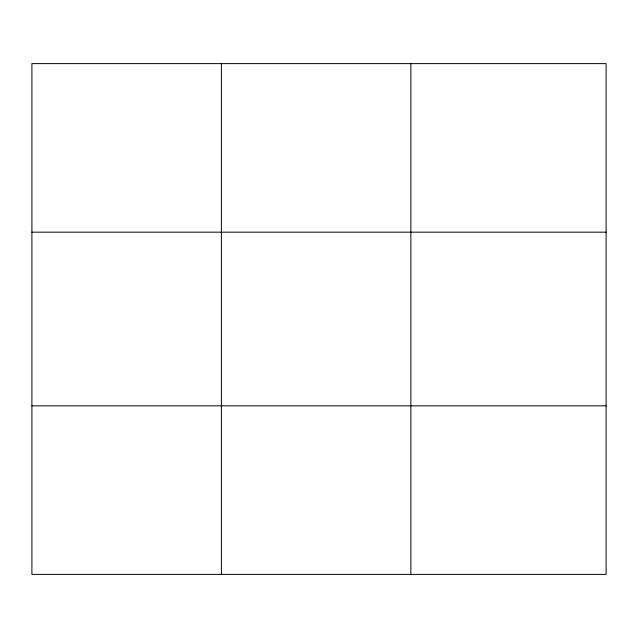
<?xml version="1.0" encoding="UTF-8"?>
<svg xmlns="http://www.w3.org/2000/svg" width="638" height="638" viewBox="0 0 638 638"><rect width="100%" height="100%" fill="white"/><g stroke="black" fill="none" stroke-linecap="round" stroke-linejoin="round"><path stroke-width="0.96" d="M221.386 63.617L221.386 574.383M410.872 63.617L410.872 574.383M606.1 405.832L606.1 574.383L31.9 574.383L31.9 63.617L606.1 63.617L606.1 405.832L31.9 405.832M31.9 232.168L606.1 232.168"/></g></svg>
